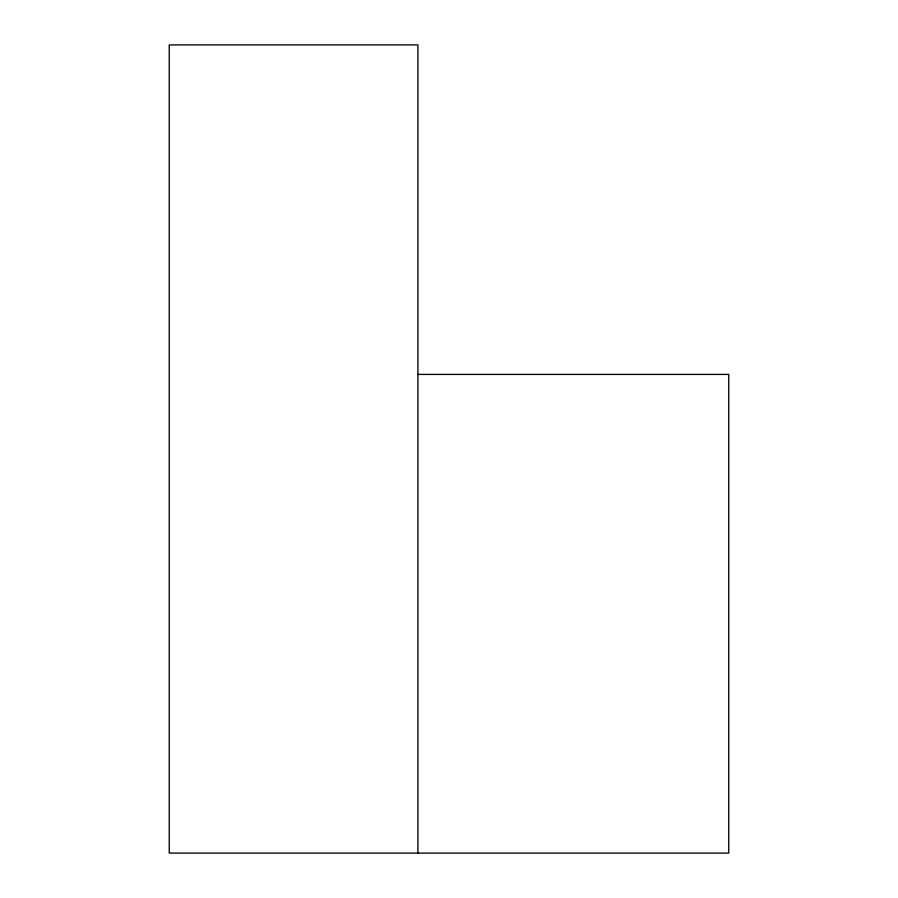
<?xml version="1.0" encoding="UTF-8"?>
<svg xmlns="http://www.w3.org/2000/svg" width="898" height="898" viewBox="0 0 898 898"><rect width="100%" height="100%" fill="white"/><g stroke="black" fill="none" stroke-linecap="round" stroke-linejoin="round"><path stroke-width="1.35" d="M417.918 374.399L728.761 374.399L728.761 853.1L169.239 853.1L169.239 44.9L417.918 44.9L417.918 853.1"/></g></svg>
